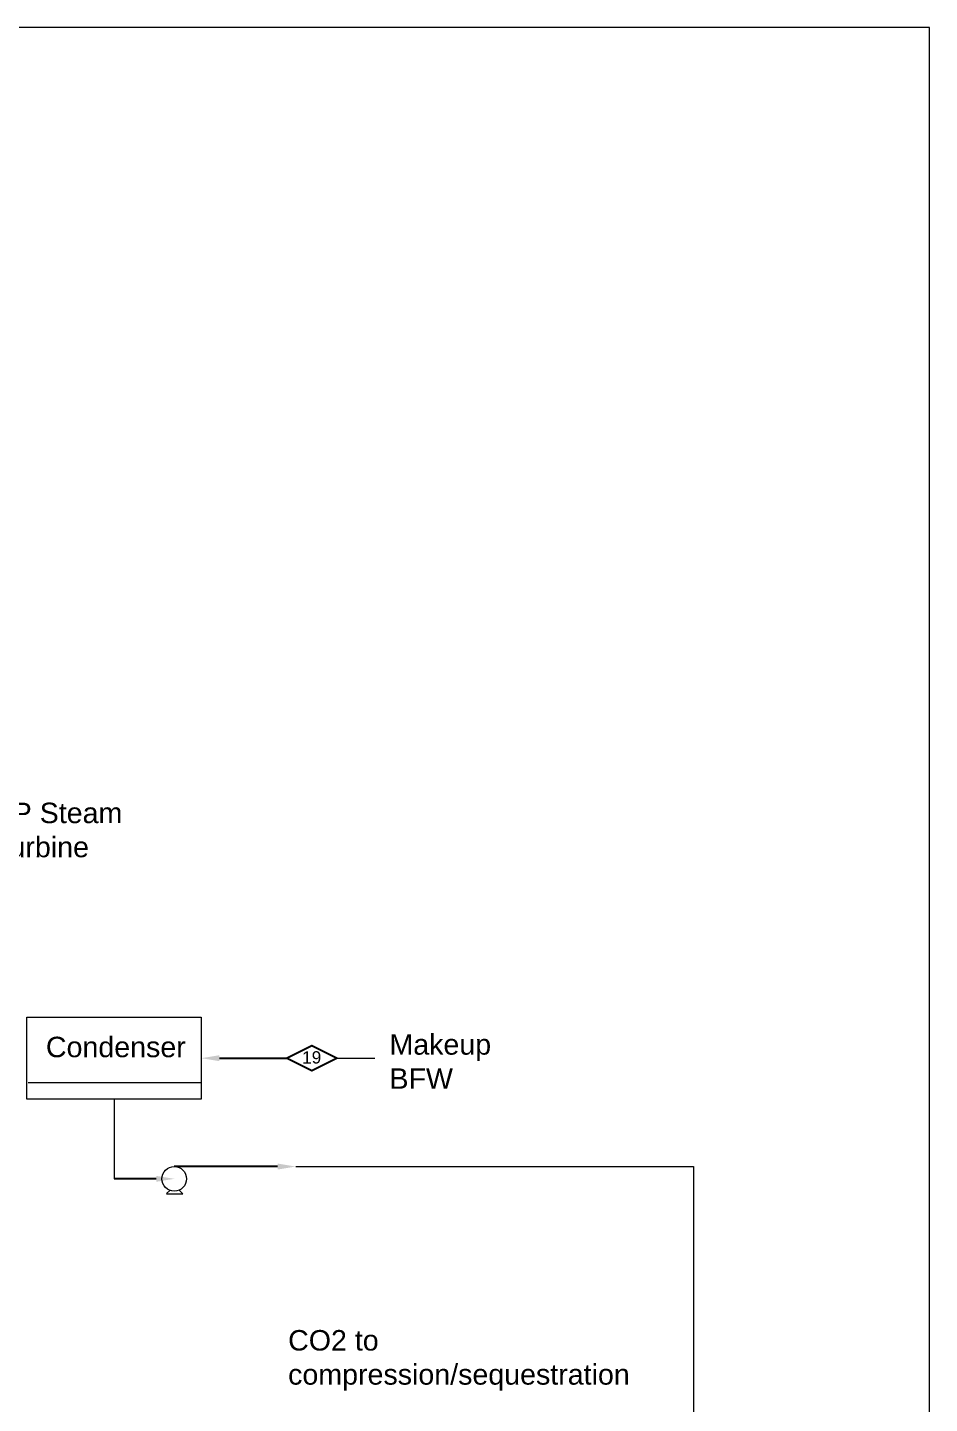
# Model space of a CAD drawing. Header units: millimetres. Extents: x 0 to 796, y 0 to 327.
# Drawn here: x 351.8 to 462, y 158.6 to 326.7 of the extents above; entities that cross this region are included whole.
import ezdxf
from ezdxf import colors
from ezdxf.entities.mleader import LeaderData, LeaderLine
from ezdxf.enums import TextEntityAlignment as Align
from ezdxf.math import Vec2, Vec3

# ---------------------------------------------------------------- set-up
doc = ezdxf.new("R2010")
doc.units = ezdxf.units.MM
doc.header["$LTSCALE"] = 0.25
doc.header["$MEASUREMENT"] = 0
doc.styles.get("Standard").update_dxf_attribs({"font": 'arial.ttf', "height": 1.5})

# ---------------------------------------------------------------- blocks, each defined once
blk = doc.blocks.new('DIM')
blk.add_lwpolyline([(0, 0), (3.09, 1.55), (6.18, 0), (3.09, -1.55)], close=True)
blk.add_attdef('1', text='', height=2.5).set_placement((2.88, -1.19), align=Align.CENTER)

msp = doc.modelspace()

# ---------------------------------------------------------------- linework, layer by layer
at = {"lineweight": 9}
for p, q in [((389.66, 200.77), (394.25, 200.77)), ((351.91, 197.81), (373.04, 197.81)), ((362.38, 195.77), (362.38, 186.03)), ((384.58, 187.53), (433.17, 187.53)), ((433.17, 187.53), (433.17, 125.07)), ((368.79, 184.2), (370.77, 184.2)), ((368.8, 184.22), (369.2, 184.62)), ((370.77, 184.2), (370.32, 184.65))]:
    msp.add_line(p, q, dxfattribs=at)
at = {"color": 7, "lineweight": 9, "true_color": 0xffffff}
msp.add_lwpolyline([(0, 326.7), (0, 0), (462, 0), (462, 326.7)], close=True, dxfattribs=at)
at = {"lineweight": 9}
msp.add_lwpolyline([(351.72, 205.77), (373.04, 205.77), (373.04, 195.77), (351.72, 195.77)], close=True, dxfattribs=at)
msp.add_circle((369.74, 186.03), 1.5, dxfattribs=at)

# ---------------------------------------------------------------- block references
ref = msp.add_blockref('DIM', (383.47, 200.77), dxfattribs=at)
ref.add_attrib('1', '19', dxfattribs={"height": 1.5}).set_placement((386.53, 200.12), align=Align.CENTER)

# ---------------------------------------------------------------- texts
at = {"lineweight": 9, "char_height": 2.5, "attachment_point": 1}
for s, width, gutter_width, heights, insert in [('HP Steam Turbine', 23.8437, 7.5, [0], (347.48, 231.99)), ('Condenser', 12.387, 7.5, [4.84], (354.06, 203.39)), ('Makeup BFW', 13.4974, 7.5, [0], (396.03, 203.7)), ('CO2 to compression/sequestration', 29.5389, 1, [0], (383.65, 167.55))]:
    msp.add_mtext_dynamic_manual_height_columns(s, width=width, gutter_width=gutter_width, heights=heights, dxfattribs=dict(at, insert=insert))

# ---------------------------------------------------------------- leaders
at = {"lineweight": 9}
ml = msp.add_multileader_mtext('Standard', dxfattribs=at)
ml.set_content('')
ml.set_leader_properties()
ml.build(insert=Vec2(0, 0))
ml.multileader.update_dxf_attribs({"has_dogleg": 0, "dogleg_length": 0, "arrow_head_size": 2.21})
ctx = ml.context
ctx.base_point, ctx.char_height, ctx.arrow_head_size, ctx.landing_gap_size, ctx.plane_origin = Vec3(383.47, 200.77), 0.198, 2.21, 0.099, Vec3(373.04, 202.31)
notes = []
notes.append((ctx, [(0, (1, 1, 0), (383.47, 200.77), (1, 0), 0, [(0, [(373.04, 200.77)], 0, [])])]))
ctx.mtext, ml.multileader.dxf.content_type = None, 0
ml = msp.add_multileader_mtext('Standard', dxfattribs=at)
ml.set_content('')
ml.set_leader_properties()
ml.build(insert=Vec2(0, 0))
ml.multileader.update_dxf_attribs({"has_dogleg": 0, "dogleg_length": 0, "arrow_head_size": 2.21})
ctx = ml.context
ctx.base_point, ctx.char_height, ctx.arrow_head_size, ctx.landing_gap_size, ctx.plane_origin = Vec3(369.74, 187.53), 0.198, 2.21, 0.099, Vec3(384.58, 187.53)
notes.append((ctx, [(0, (1, 1, 0), (369.74, 187.53), (-1, 0), 0, [(0, [(384.58, 187.53)], 0, [])])]))
ctx.mtext, ml.multileader.dxf.content_type = None, 0
ml = msp.add_multileader_mtext('Standard', dxfattribs=at)
ml.set_content('')
ml.set_leader_properties()
ml.build(insert=Vec2(0, 0))
ml.multileader.update_dxf_attribs({"has_dogleg": 0, "dogleg_length": 0, "arrow_head_size": 2.21})
ctx = ml.context
ctx.base_point, ctx.char_height, ctx.arrow_head_size, ctx.landing_gap_size, ctx.plane_origin = Vec3(362.38, 186.03), 0.198, 2.21, 0.099, Vec3(369.74, 186.03)
notes.append((ctx, [(0, (1, 1, 0), (362.38, 186.03), (-1, 0), 0, [(0, [(369.74, 186.03)], 0, [])])]))
ctx.mtext, ml.multileader.dxf.content_type = None, 0
for ctx, leaders in notes:
    for number, flags, end, landing, length, lines in leaders:
        leader = LeaderData()
        leader.index, (leader.has_last_leader_line, leader.has_dogleg_vector, leader.attachment_direction) = number, flags
        leader.last_leader_point, leader.dogleg_vector, leader.dogleg_length = Vec3(end), Vec3(landing), length
        for number, points, colour, breaks in lines:
            line = LeaderLine()
            line.index, line.vertices, line.color, line.breaks = number, Vec3.list(points), colors.encode_raw_color(colour), breaks
            leader.lines.append(line)
        ctx.leaders.append(leader)

doc.saveas('drawing.dxf')
